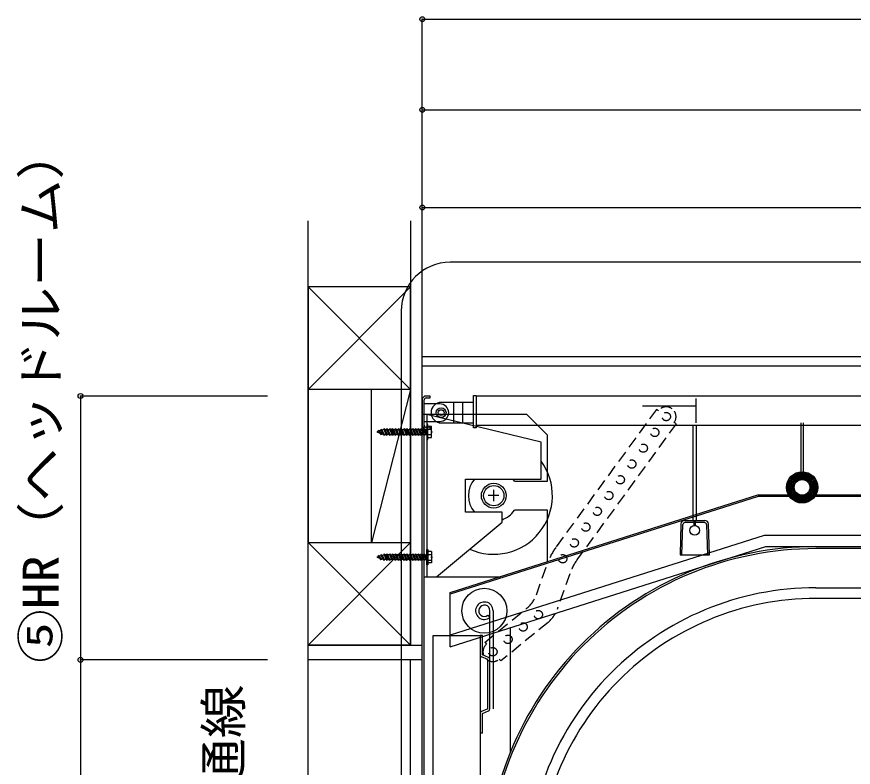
# Model space of a CAD drawing. Units: millimetres, scale not verified. Extents: x -11000 to 565, y -4772 to 3349.
# Drawn here: x -11000 to -10144, y -1844 to -1076 of the extents above; entities that cross this region are included whole.
import ezdxf
from ezdxf.enums import TextEntityAlignment as Align

# ---------------------------------------------------------------- set-up
doc = ezdxf.new("R2010")
doc.units = ezdxf.units.MM
doc.header["$LTSCALE"] = 10
doc.header["$PDMODE"] = 32
doc.header["$PDSIZE"] = 5
doc.linetypes.add('DASHED1', pattern=[1.8, 1.2, -0.6])
for name, color, linetype in [('8-1_ADD_LINE', 7, 'Continuous'), ('8-4', 7, 'Continuous'), ('8-5', 7, 'Continuous'), ('8-6', 7, 'Continuous'), ('8-7', 7, 'Continuous'), ('8-D', 7, 'Continuous'), ('8-F', 7, 'Continuous')]:
    doc.layers.add(name, color=color, linetype=linetype)
doc.styles.add('ＭＳ ゴシック', font='')
doc.styles.get('ＭＳ ゴシック').set_extended_font_data('MS Gothic')

msp = doc.modelspace()

# ---------------------------------------------------------------- linework, layer by layer
at = {"layer": '8-1_ADD_LINE'}
for p, q in [((-10702.01, -4183.87), (-10702.01, -1284.44)), ((-10597.01, -1284.44), (-10597.01, -1718.87)), ((-10585.01, -4183.87), (-10585.01, -1284.44)), ((-6725.23, -1423.87), (-10585.01, -1423.87)), ((-10585.01, -1432.87), (-6725.23, -1432.87)), ((-10702.01, -1718.87), (-10585.01, -1718.87)), ((-10585.01, -1733.87), (-10702.01, -1733.87)), ((-10597.01, -4183.87), (-10597.01, -1733.87))]:
    msp.add_line(p, q, dxfattribs=at)
at = {"layer": '8-4'}
for p, q in [((-7200.01, -1463.87), (-10530.01, -1463.87)), ((-10585.01, -1467.47), (-10585.01, -1494.27)), ((-10583.01, -1493.87), (-10583.01, -1467.87)), ((-10567.01, -1471.87), (-10583.01, -1471.87)), ((-10532.51, -1470.37), (-10565.51, -1470.37)), ((-10553.01, -1470.37), (-10553.01, -1491.37)), ((-10544.01, -1470.37), (-10544.01, -1491.37)), ((-10304.62, -1491.37), (-10304.62, -1466.37)), ((-10359.62, -1473.87), (-10304.62, -1473.87)), ((-10583.01, -1489.87), (-10567.01, -1489.87)), ((-10581.41, -1497.87), (-10577.01, -1497.87)), ((-10566.01, -1491.36), (-10532.51, -1491.37)), ((-10530.01, -1493.87), (-7061.69, -1493.87)), ((-10307.62, -1591.37), (-10307.62, -1493.87)), ((-10304.62, -1493.87), (-10304.62, -1591.37)), ((-10197.62, -1491.37), (-10197.62, -1541.37)), ((-10194.62, -1541.37), (-10194.62, -1491.37)), ((-10316.62, -1591.37), (-10295.62, -1591.37)), ((-10306.62, -1596.37), (-10306.62, -1591.37)), ((-10305.62, -1591.37), (-10305.62, -1596.37)), ((-10320.22, -1594.87), (-10321.12, -1626.37)), ((-10319.12, -1626.37), (-10318.23, -1595.32)), ((-10296.01, -1593.37), (-10299.12, -1593.37)), ((-10294.01, -1595.32), (-10293.12, -1626.37)), ((-10291.12, -1626.37), (-10292.02, -1594.87)), ((-10321.12, -1626.37), (-10291.12, -1626.37))]:
    msp.add_line(p, q, dxfattribs=at)
at = {"layer": '8-4', "linetype": 'DASHED1'}
for p, q in [((-10325.11, -1492.29), (-10426.01, -1630.7)), ((-10325.11, -1492.29), (-10327.13, -1490.82)), ((-10468.23, -1667.46), (-10456.4, -1634.17)), ((-10434.06, -1645.96), (-10447.01, -1682.41)), ((-10520.91, -1716.09), (-10477.52, -1680.65)), ((-10456.3, -1695.6), (-10504.68, -1735.12)), ((-10521.04, -1715.93), (-10519.35, -1717.92)), ((-10504.7, -1735.1), (-10506.24, -1733.29))]:
    msp.add_line(p, q, dxfattribs=at)
at = {"layer": '8-4'}
for points in [[(-10743.63, -1463.87), (-10934.89, -1463.87), (-10934.89, -1733.87)], [(-10581.01, -1465.87), (-10577.01, -1465.87), (-10577.01, -1463.87), (-10581.41, -1463.87)], [(-10577.01, -1497.87), (-10577.01, -1495.87), (-10581.01, -1495.87)], [(-10299.12, -1593.37), (-10313.12, -1593.37), (-10316.24, -1593.37)], [(-10743.63, -1733.87), (-10934.89, -1733.87), (-10934.89, -4183.87), (-10743.63, -4183.87)]]:
    msp.add_lwpolyline(points, dxfattribs=at)
msp.add_lwpolyline([(-10532.51, -1470.37), (-10532.51, -1463.37), (-10530.01, -1463.37), (-10530.01, -1496.37), (-10532.51, -1496.37)], close=True, dxfattribs=at)
at = {"layer": '8-4', "linetype": 'DASHED1'}
msp.add_lwpolyline([(-10343.3, -1479.04), (-10345.32, -1477.56), (-10448.35, -1618.91)], dxfattribs=at)
at = {"layer": '8-4'}
for centre, radius in [((-10565.71, -1480.87), 5), ((-10565.71, -1480.87), 3), ((-10196.12, -1557.37), 16), ((-10196.12, -1557.37), 15), ((-10196.12, -1557.37), 14), ((-10196.12, -1557.37), 13), ((-10196.12, -1557.37), 12), ((-10196.12, -1557.37), 11), ((-10196.12, -1557.37), 10), ((-10196.12, -1557.37), 9), ((-10196.12, -1557.37), 8), ((-10306.12, -1601.37), 5)]:
    msp.add_circle(centre, radius, dxfattribs=at)
at = {"layer": '8-4', "linetype": 'DASHED1'}
for centre, radius in [((-10335.22, -1484.93), 4.25), ((-10347, -1501.09), 4.25), ((-10358.78, -1517.25), 4.25), ((-10370.59, -1533.51), 4.25), ((-10382.34, -1549.57), 4.25), ((-10394.12, -1565.74), 4.25), ((-10405.9, -1581.9), 4.25), ((-10417.68, -1598.06), 4.25), ((-10429.46, -1614.22), 4.25), ((-10441.27, -1630.48), 4.25), ((-10466.31, -1687.64), 4.3), ((-10481.81, -1700.29), 4.3), ((-10497.3, -1712.95), 4.3), ((-10512.79, -1725.61), 4.3)]:
    msp.add_circle(centre, radius, dxfattribs=at)
at = {"layer": '8-4'}
for centre, radius, start, end in [((-10581.41, -1467.47), 3.6, 90, 180), ((-10581.01, -1467.87), 2, 90, 180), ((-10565.51, -1480.87), 10.5, 90, 180), ((-10567.01, -1480.87), 9, 0, 90), ((-10565.51, -1480.87), 10.5, 180, 270), ((-10567.01, -1480.87), 9, 270, 0), ((-10581.41, -1494.27), 3.6, 180, 270), ((-10581.01, -1493.87), 2, 180, 270), ((-10316.62, -1594.97), 3.6, 90, 178.36342), ((-10295.62, -1594.97), 3.6, 1.63658, 90), ((-10316.24, -1595.37), 2, 90, 178.36342), ((-10296.01, -1595.37), 2, 1.63658, 90)]:
    msp.add_arc(centre, radius, start, end, dxfattribs=at)
at = {"layer": '8-4', "linetype": 'DASHED1'}
for centre, radius, start, end in [((-10335.22, -1484.93), 10, 53.91101, 143.91101), ((-10335.22, -1484.93), 10, 323.91101, 53.91101), ((-10399.86, -1654.26), 60, 143.91101, 160.4407), ((-10377.52, -1666.05), 60, 143.91101, 160.4407), ((-10496.5, -1657.42), 30, 309.24435, 340.4407), ((-10475.28, -1672.36), 30, 309.24435, 340.4407), ((-10512.79, -1725.61), 10.1, 130.46239, 310.46239)]:
    msp.add_arc(centre, radius, start, end, dxfattribs=at)
at = {"layer": '8-4'}
for p in [(-10934.89, -1463.87), (-10934.89, -1733.87)]:
    msp.add_point(p, dxfattribs=at)
at = {"layer": '8-5'}
for p, q in [((-10583.41, -1482.87), (-10583.41, -4183.87)), ((-10506.72, -1565.87), (-10517.74, -1565.87)), ((-10511.81, -1571.44), (-10511.81, -1560.04)), ((-10583.41, -1648.87), (-10505.43, -1648.87)), ((-10495.01, -1701.17), (-10495.01, -1828.68))]:
    msp.add_line(p, q, dxfattribs=at)
for points in [[(-10490.57, -1550.87), (-10456.81, -1550.87), (-10456.81, -1504.09), (-10478.02, -1482.87), (-10585.01, -1482.87)], [(-10503.41, -1582.87), (-10540.81, -1582.87), (-10540.81, -1548.87), (-10463.41, -1548.87), (-10463.41, -1511.27), (-10580.21, -1482.87), (-10580.21, -1648.87)], [(-10570.41, -1648.87), (-10503.41, -1592.87), (-10503.41, -1582.87)], [(-10456.81, -1633.44), (-10456.81, -1580.87), (-10490.57, -1580.87)]]:
    msp.add_lwpolyline(points, dxfattribs=at)
for radius in [12.7, 10.4]:
    msp.add_circle((-10511.81, -1565.87), radius, dxfattribs=at)
for radius, start, end in [(60, 245.67871, 36.22848), (26, 139.16778, 220.83222), (26, 35.23442, 40.83222), (26, 288.84911, 324.76558)]:
    msp.add_arc((-10511.81, -1565.87), radius, start, end, dxfattribs=at)
at = {"layer": '8-6'}
for p, q in [((-7062.17, -1326.88), (-10556.54, -1326.88)), ((-10606.54, -1376.88), (-10606.54, -3599.29)), ((-10241.15, -1566.66), (-10556.4, -1666.73)), ((-7829.4, -1566.66), (-10241.15, -1566.66)), ((-10556.4, -1720.66), (-10233.19, -1618.06)), ((-10233.19, -1618.06), (-7829.4, -1618.06)), ((-7829.4, -1620.06), (-10181.93, -1620.06)), ((-10181.93, -1660.06), (-7829.4, -1660.06))]:
    msp.add_line(p, q, dxfattribs=at)
for points in [[(-10556.4, -1720.66), (-10556.4, -1665.06), (-10241.4, -1565.06), (-7829.4, -1565.06), (-7829.4, -1671.06), (-10181.93, -1671.06)], [(-7829.4, -1606.66), (-10234.95, -1606.66), (-10556.4, -1708.7)]]:
    msp.add_lwpolyline(points, dxfattribs=at)
for centre, radius, end in [((-10556.54, -1376.88), 50, 180), ((-10181.93, -1956.06), 338, 180.35093), ((-10181.93, -1956.06), 336, 180.35259), ((-10181.93, -1956.06), 296, 180.40018), ((-10181.93, -1956.06), 285, 180.41618)]:
    msp.add_arc(centre, radius, 90, end, dxfattribs=at)
at = {"layer": '8-7'}
for p, q in [((-10585.01, -1170.93), (-10585.01, -1078.11)), ((-10637.01, -1613.87), (-10637.01, -1457.22)), ((-10597.01, -1457.22), (-10637.01, -1613.87))]:
    msp.add_line(p, q, dxfattribs=at)
for points in [[(-10585.01, -1078.11), (-7455.02, -1078.11), (-7455.02, -1338.72)], [(-10585.01, -1270.89), (-10585.01, -1170.93), (-8385.02, -1170.93), (-8385.02, -1338.72)], [(-10585.01, -1338.72), (-10585.01, -1270.89), (-9385.02, -1270.89), (-9385.02, -1338.72)], [(-10702.01, -1352.22), (-10702.01, -1457.22), (-10702.01, -1613.87), (-10597.01, -1613.87), (-10597.01, -1457.22), (-10597.01, -1352.22)], [(-10597.01, -1718.87), (-10597.01, -1613.87), (-10702.01, -1718.87)]]:
    msp.add_lwpolyline(points, dxfattribs=at)
for points in [[(-10702.01, -1352.22), (-10597.01, -1457.22), (-10702.01, -1457.22), (-10597.01, -1352.22)], [(-10597.01, -1718.87), (-10702.01, -1718.87), (-10702.01, -1613.87)]]:
    msp.add_lwpolyline(points, close=True, dxfattribs=at)
for p in [(-10585.01, -1078.11), (-10585.01, -1170.93), (-10585.01, -1270.89)]:
    msp.add_point(p, dxfattribs=at)
at = {"layer": '8-D'}
for p, q in [((-10627.02, -1499.04), (-10626.98, -1497.96)), ((-10621.05, -1503.2), (-10623.12, -1498.2)), ((-10620.22, -1498.2), (-10621.18, -1497.2)), ((-10620.22, -1498.2), (-10618.4, -1498.2)), ((-10618.4, -1498.2), (-10618.28, -1497.2)), ((-10618.4, -1498.2), (-10616.33, -1503.2)), ((-10615.5, -1498.2), (-10617.32, -1498.2)), ((-10614.42, -1498.2), (-10612.58, -1498.2)), ((-10611.34, -1498.2), (-10612.29, -1497.2)), ((-10611.34, -1498.2), (-10609.52, -1498.2)), ((-10609.52, -1498.2), (-10609.39, -1497.2)), ((-10609.52, -1498.2), (-10607.45, -1503.2)), ((-10606.62, -1498.2), (-10608.44, -1498.2)), ((-10605.54, -1498.2), (-10603.72, -1498.2)), ((-10603.72, -1498.2), (-10603.59, -1497.2)), ((-10603.72, -1498.2), (-10601.65, -1503.2)), ((-10600.82, -1498.2), (-10602.64, -1498.2)), ((-10599.74, -1498.2), (-10597.89, -1498.2)), ((-10596.65, -1498.2), (-10597.61, -1497.2)), ((-10594.83, -1498.2), (-10596.65, -1498.2)), ((-10593.75, -1498.2), (-10591.93, -1498.2)), ((-10591.93, -1498.2), (-10591.81, -1497.2)), ((-10591.93, -1498.2), (-10589.86, -1503.2)), ((-10589.03, -1498.2), (-10590.85, -1498.2)), ((-10587.95, -1498.2), (-10586.13, -1498.2)), ((-10586.13, -1498.2), (-10586.01, -1497.2)), ((-10586.13, -1498.2), (-10584.06, -1503.2)), ((-10583.21, -1498.2), (-10585.05, -1498.2)), ((-10582.11, -1498.2), (-10580.21, -1498.2)), ((-10579.21, -1497.8), (-10575.71, -1497.8)), ((-10629.8, -1500.02), (-10631.68, -1500.7)), ((-10629.8, -1500.02), (-10629.88, -1498.99)), ((-10629.8, -1500.02), (-10628.66, -1501.77)), ((-10627.02, -1499.03), (-10628.83, -1499.68)), ((-10627.1, -1502.33), (-10624.68, -1503.2)), ((-10627.02, -1499.04), (-10625.17, -1503.02)), ((-10622.13, -1503.2), (-10621.18, -1504.2)), ((-10613.43, -1503.2), (-10612.48, -1504.2)), ((-10610.35, -1503.2), (-10612.35, -1503.2)), ((-10598.75, -1503.2), (-10597.79, -1504.2)), ((-10595.66, -1503.2), (-10597.66, -1503.2)), ((-10575.71, -1503.58), (-10579.21, -1503.58)), ((-10576.23, -1500.68), (-10574.49, -1500.68)), ((-10627.02, -1627.23), (-10628.83, -1627.87)), ((-10618.15, -1631.39), (-10620.22, -1626.39)), ((-10617.32, -1626.39), (-10615.5, -1626.39)), ((-10606.36, -1631.39), (-10608.44, -1626.39)), ((-10600.56, -1631.39), (-10602.64, -1626.39)), ((-10599.74, -1626.39), (-10597.89, -1626.39)), ((-10596.65, -1626.39), (-10597.61, -1625.39)), ((-10594.83, -1626.39), (-10596.65, -1626.39)), ((-10593.75, -1626.39), (-10591.93, -1626.39)), ((-10591.93, -1626.39), (-10591.81, -1625.39)), ((-10591.93, -1626.39), (-10589.86, -1631.39)), ((-10589.03, -1626.39), (-10590.85, -1626.39)), ((-10587.95, -1626.39), (-10586.13, -1626.39)), ((-10586.13, -1626.39), (-10586.01, -1625.39)), ((-10586.13, -1626.39), (-10584.06, -1631.39)), ((-10583.21, -1626.39), (-10585.05, -1626.39)), ((-10582.11, -1626.39), (-10580.21, -1626.39)), ((-10575.71, -1623.11), (-10579.21, -1623.11)), ((-10579.21, -1626), (-10575.71, -1626)), ((-10627.1, -1630.52), (-10626.98, -1631.63)), ((-10625.17, -1631.21), (-10624.08, -1632.39)), ((-10622.13, -1631.39), (-10621.18, -1632.39)), ((-10618.15, -1631.39), (-10618.28, -1632.39)), ((-10616.33, -1631.39), (-10618.15, -1631.39)), ((-10616.33, -1631.39), (-10615.38, -1632.39)), ((-10613.43, -1631.39), (-10612.48, -1632.39)), ((-10610.35, -1631.39), (-10612.35, -1631.39)), ((-10609.26, -1631.39), (-10607.45, -1631.39)), ((-10606.36, -1631.39), (-10606.49, -1632.39)), ((-10604.55, -1631.39), (-10606.36, -1631.39)), ((-10603.46, -1631.39), (-10601.65, -1631.39)), ((-10600.56, -1631.39), (-10600.69, -1632.39)), ((-10598.75, -1631.39), (-10600.56, -1631.39)), ((-10595.66, -1631.39), (-10597.66, -1631.39)), ((-10579.21, -1631.77), (-10575.71, -1631.77)), ((-10576.23, -1628.87), (-10574.49, -1628.87))]:
    msp.add_line(p, q, dxfattribs=at)
for points in [[(-10625.17, -1503.02), (-10624.08, -1504.2), (-10623.99, -1503.2), (-10626.08, -1498.7), (-10626.98, -1497.96), (-10624.08, -1504.2)], [(-10624.18, -1498.2), (-10624.68, -1498.2), (-10626.08, -1498.7)], [(-10623.99, -1503.2), (-10622.13, -1503.2), (-10624.18, -1498.24), (-10624.08, -1497.2), (-10623.12, -1498.2), (-10621.3, -1498.2), (-10621.18, -1497.2), (-10618.28, -1504.2), (-10619.23, -1503.2), (-10621.3, -1498.2)], [(-10619.23, -1503.2), (-10621.05, -1503.2), (-10621.18, -1504.2), (-10624.08, -1497.2)], [(-10620.22, -1498.2), (-10618.15, -1503.2), (-10618.28, -1504.2)], [(-10618.15, -1503.2), (-10616.33, -1503.2), (-10615.38, -1504.2), (-10618.28, -1497.2), (-10617.32, -1498.2), (-10615.25, -1503.2), (-10615.38, -1504.2)], [(-10615.25, -1503.2), (-10613.43, -1503.2), (-10615.5, -1498.2), (-10615.38, -1497.2), (-10614.42, -1498.2), (-10612.35, -1503.2), (-10612.48, -1504.2), (-10615.38, -1497.2)], [(-10611.34, -1498.2), (-10609.26, -1503.2), (-10609.39, -1504.2)], [(-10609.26, -1503.2), (-10607.45, -1503.2), (-10606.49, -1504.2), (-10609.39, -1497.2), (-10608.44, -1498.2), (-10606.36, -1503.2), (-10606.49, -1504.2)], [(-10604.55, -1503.2), (-10606.62, -1498.2), (-10606.49, -1497.2)], [(-10606.36, -1503.2), (-10604.55, -1503.2), (-10603.59, -1504.2), (-10606.49, -1497.2), (-10605.54, -1498.2), (-10603.46, -1503.2), (-10603.59, -1504.2)], [(-10603.46, -1503.2), (-10601.65, -1503.2), (-10600.69, -1504.2), (-10603.59, -1497.2), (-10602.64, -1498.2), (-10600.56, -1503.2), (-10600.69, -1504.2)], [(-10600.56, -1503.2), (-10598.75, -1503.2), (-10600.82, -1498.2), (-10600.69, -1497.2), (-10599.74, -1498.2), (-10597.66, -1503.2), (-10597.79, -1504.2), (-10600.69, -1497.2)], [(-10596.65, -1498.2), (-10594.58, -1503.2), (-10594.71, -1504.2)], [(-10592.76, -1503.2), (-10594.83, -1498.2), (-10594.71, -1497.2)], [(-10594.58, -1503.2), (-10592.76, -1503.2), (-10591.81, -1504.2), (-10594.71, -1497.2), (-10593.75, -1498.2), (-10591.68, -1503.2), (-10591.81, -1504.2)], [(-10591.68, -1503.2), (-10589.86, -1503.2), (-10588.91, -1504.2), (-10591.81, -1497.2), (-10590.85, -1498.2), (-10588.78, -1503.2), (-10588.91, -1504.2)], [(-10586.96, -1503.2), (-10589.03, -1498.2), (-10588.91, -1497.2)], [(-10588.78, -1503.2), (-10586.96, -1503.2), (-10586.01, -1504.2), (-10588.91, -1497.2), (-10587.95, -1498.2), (-10585.88, -1503.2), (-10586.01, -1504.2)], [(-10585.88, -1503.2), (-10584.06, -1503.2), (-10583.11, -1504.2), (-10586.01, -1497.2), (-10585.05, -1498.2), (-10582.98, -1503.2), (-10583.11, -1504.2)], [(-10580.98, -1503.2), (-10583.21, -1498.2), (-10583.11, -1497.2)], [(-10582.98, -1503.2), (-10580.98, -1503.2), (-10580.21, -1503.7), (-10583.11, -1497.2), (-10582.11, -1498.2), (-10580.21, -1502.47)], [(-10579.21, -1506.46), (-10575.71, -1506.46), (-10575.71, -1494.92), (-10579.21, -1494.92)], [(-10631.68, -1500.7), (-10628.66, -1501.77), (-10626.98, -1503.44), (-10629.88, -1498.99), (-10628.83, -1499.68), (-10627.1, -1502.33), (-10626.98, -1503.44)], [(-10624.68, -1631.39), (-10627.1, -1630.52), (-10628.83, -1627.87), (-10629.88, -1627.19), (-10626.98, -1631.63), (-10628.66, -1629.97), (-10629.8, -1628.22), (-10629.88, -1627.19)], [(-10625.17, -1631.21), (-10627.02, -1627.23), (-10626.98, -1626.15)], [(-10621.3, -1626.39), (-10623.12, -1626.39), (-10624.08, -1625.39), (-10624.18, -1626.44), (-10622.13, -1631.39), (-10623.99, -1631.39), (-10624.08, -1632.39), (-10626.98, -1626.15), (-10626.08, -1626.89), (-10623.99, -1631.39)], [(-10626.08, -1626.89), (-10624.68, -1626.39), (-10624.18, -1626.39)], [(-10621.05, -1631.39), (-10621.18, -1632.39), (-10624.08, -1625.39)], [(-10623.12, -1626.39), (-10621.05, -1631.39), (-10619.23, -1631.39)], [(-10618.4, -1626.39), (-10620.22, -1626.39), (-10621.18, -1625.39), (-10618.28, -1632.39), (-10619.23, -1631.39), (-10621.3, -1626.39), (-10621.18, -1625.39)], [(-10616.33, -1631.39), (-10618.4, -1626.39), (-10618.28, -1625.39)], [(-10612.58, -1626.39), (-10614.42, -1626.39), (-10615.38, -1625.39), (-10615.5, -1626.39), (-10613.43, -1631.39), (-10615.25, -1631.39), (-10615.38, -1632.39), (-10618.28, -1625.39), (-10617.32, -1626.39), (-10615.25, -1631.39)], [(-10614.42, -1626.39), (-10612.35, -1631.39), (-10612.48, -1632.39), (-10615.38, -1625.39)], [(-10609.52, -1626.39), (-10611.34, -1626.39), (-10612.29, -1625.39), (-10609.39, -1632.39), (-10610.35, -1631.39), (-10612.4, -1626.44), (-10612.29, -1625.39)], [(-10611.34, -1626.39), (-10609.26, -1631.39), (-10609.39, -1632.39)], [(-10606.62, -1626.39), (-10608.44, -1626.39), (-10609.39, -1625.39), (-10606.49, -1632.39), (-10607.45, -1631.39), (-10609.52, -1626.39), (-10609.39, -1625.39)], [(-10603.72, -1626.39), (-10605.54, -1626.39), (-10606.49, -1625.39), (-10603.59, -1632.39), (-10604.55, -1631.39), (-10606.62, -1626.39), (-10606.49, -1625.39)], [(-10605.54, -1626.39), (-10603.46, -1631.39), (-10603.59, -1632.39)], [(-10600.82, -1626.39), (-10602.64, -1626.39), (-10603.59, -1625.39), (-10600.69, -1632.39), (-10601.65, -1631.39), (-10603.72, -1626.39), (-10603.59, -1625.39)], [(-10597.79, -1632.39), (-10598.75, -1631.39), (-10600.82, -1626.39), (-10600.69, -1625.39)], [(-10596.65, -1626.39), (-10594.58, -1631.39), (-10594.71, -1632.39)], [(-10592.76, -1631.39), (-10594.83, -1626.39), (-10594.71, -1625.39)], [(-10594.58, -1631.39), (-10592.76, -1631.39), (-10591.81, -1632.39), (-10594.71, -1625.39), (-10593.75, -1626.39), (-10591.68, -1631.39), (-10591.81, -1632.39)], [(-10591.68, -1631.39), (-10589.86, -1631.39), (-10588.91, -1632.39), (-10591.81, -1625.39), (-10590.85, -1626.39), (-10588.78, -1631.39), (-10588.91, -1632.39)], [(-10586.96, -1631.39), (-10589.03, -1626.39), (-10588.91, -1625.39)], [(-10588.78, -1631.39), (-10586.96, -1631.39), (-10586.01, -1632.39), (-10588.91, -1625.39), (-10587.95, -1626.39), (-10585.88, -1631.39), (-10586.01, -1632.39)], [(-10585.88, -1631.39), (-10584.06, -1631.39), (-10583.11, -1632.39), (-10586.01, -1625.39), (-10585.05, -1626.39), (-10582.98, -1631.39), (-10583.11, -1632.39)], [(-10580.98, -1631.39), (-10583.21, -1626.39), (-10583.11, -1625.39)], [(-10582.98, -1631.39), (-10580.98, -1631.39), (-10580.21, -1631.89), (-10583.11, -1625.39), (-10582.11, -1626.39), (-10580.21, -1630.66)], [(-10575.71, -1623.11), (-10575.71, -1634.66), (-10579.21, -1634.66)], [(-10629.8, -1628.22), (-10631.68, -1628.89), (-10628.66, -1629.97)]]:
    msp.add_lwpolyline(points, dxfattribs=at)
for points in [[(-10612.4, -1498.24), (-10612.29, -1497.2), (-10609.39, -1504.2), (-10610.35, -1503.2)], [(-10597.71, -1498.24), (-10597.61, -1497.2), (-10594.71, -1504.2), (-10595.66, -1503.2)], [(-10579.21, -1492.95), (-10580.21, -1492.95), (-10580.21, -1508.45), (-10579.21, -1508.45)], [(-10597.79, -1632.39), (-10600.69, -1625.39), (-10599.74, -1626.39), (-10597.66, -1631.39)], [(-10597.71, -1626.44), (-10597.61, -1625.39), (-10594.71, -1632.39), (-10595.66, -1631.39)], [(-10579.21, -1636.64), (-10580.21, -1636.64), (-10580.21, -1621.14), (-10579.21, -1621.14)]]:
    msp.add_lwpolyline(points, close=True, dxfattribs=at)
at = {"layer": '8-F'}
for p, q in [((-10515.72, -1784.12), (-10515.72, -1683.67)), ((-10512.52, -1683.67), (-10512.52, -1784.12)), ((-10517.77, -1688.08), (-10515.72, -1690.53)), ((-10517.13, -1731.51), (-10523.42, -1728.87)), ((-10518.02, -1733.63), (-10524.31, -1731)), ((-10518.02, -1784.12), (-10518.02, -1733.63)), ((-10518.02, -1784.12), (-10524.31, -1786.75)), ((-10523.42, -1808.87), (-10525.72, -1808.87))]:
    msp.add_line(p, q, dxfattribs=at)
for points in [[(-10523.42, -4036.93), (-10523.42, -4158.87), (-10571.07, -4158.87), (-10573.92, -4158.87), (-10573.92, -1708.87), (-10525.72, -1708.87)], [(-10523.42, -1728.87), (-10523.42, -1708.87), (-10525.72, -1708.87), (-10525.72, -4036.93)], [(-10523.42, -1808.87), (-10523.42, -1788.87), (-10517.13, -1786.24)]]:
    msp.add_lwpolyline(points, dxfattribs=at)
msp.add_circle((-10521.47, -1683.67), 23, dxfattribs=at)
for centre, radius, start, end in [((-10521.47, -1683.67), 8.95, 0, 309.97536), ((-10521.47, -1683.67), 5.75, 0, 309.97536), ((-10523.42, -1728.87), 2.3, 180, 247.25923), ((-10518.02, -1733.63), 2.3, 0, 67.25923), ((-10523.42, -1788.87), 2.3, 112.74077, 180), ((-10518.02, -1784.12), 2.3, 292.74077, 360)]:
    msp.add_arc(centre, radius, start, end, dxfattribs=at)

# ---------------------------------------------------------------- texts
at = {"layer": '8-1_ADD_LINE', "color": 3, "style": 'ＭＳ ゴシック', "width": 1.1}
msp.add_text('⑤HR（ヘッドルーム）', height=36.66, rotation=90, dxfattribs=at).set_placement((-10946.46, -1737.14), align=Align.BOTTOM_LEFT)
at = {"layer": '8-6', "color": 3, "style": 'ＭＳ ゴシック', "width": 1.1}
msp.add_text('配線引込み用呼び線通線', height=36.66, rotation=90, dxfattribs=at).set_placement((-10759.27, -2364.24), align=Align.BOTTOM_LEFT)

doc.saveas('drawing.dxf')
